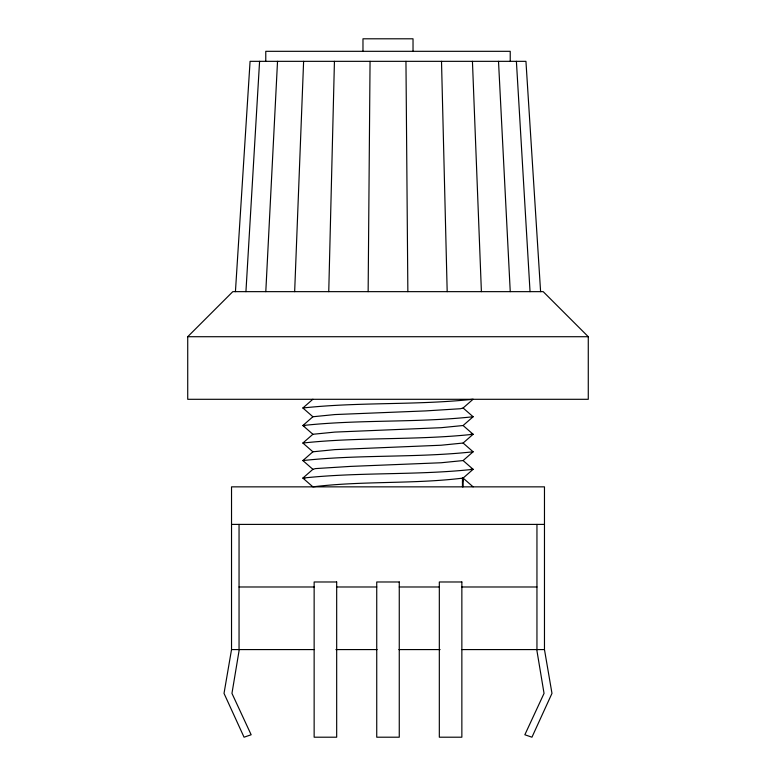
<?xml version="1.0" encoding="UTF-8"?>
<svg xmlns="http://www.w3.org/2000/svg" width="776" height="776" viewBox="0 0 776 776"><rect width="100%" height="100%" fill="white"/><g stroke="black" fill="none" stroke-linecap="round" stroke-linejoin="round"><path stroke-width="1.16" d="M368.144 291.65L370.055 61.333M328.752 291.65L334.437 61.333M294.657 291.65L303.61 61.333M265.799 291.65L277.527 61.333M245.934 291.65L259.582 61.333M235.429 291.65L250.076 61.333L525.944 61.333L540.6 291.65M462.467 482.303L463.107 478.084L473.118 469.325L463.107 460.566L441.108 462.758L350.451 466.405L315.454 468.597L312.893 469.325L302.882 478.084L312.893 486.853C362.605 480.713 413.395 484.234 463.107 478.084L473.118 486.853M536.953 524.401L536.953 650.831L544.044 693.385L524.848 734.765L531.948 737.2L551.978 693.385L544.471 649.58L544.471 486.853L231.529 486.853L231.529 649.58L224.021 693.385L244.052 737.2L251.152 734.765L231.956 693.385L239.047 650.831L239.047 524.401M187.724 336.716L232.81 291.65L543.19 291.65L588.276 336.716L588.276 399.3L187.724 399.3L187.724 336.716L588.276 336.716M302.882 407.992C359.307 401.842 416.693 405.373 473.118 399.233L463.107 407.992L460.546 408.719L425.549 410.911L334.892 414.559L312.893 416.751L302.882 407.992L312.893 399.233M312.893 416.751L302.882 425.52L312.893 434.279L334.892 432.087L441.108 427.702L463.107 425.52L473.118 416.751L463.107 407.992M463.107 425.52L473.118 434.279L463.107 443.038L441.108 445.23L334.892 449.614L312.893 451.797L302.882 443.038L312.893 434.279M312.893 469.325L302.882 460.566L312.893 451.797M463.107 460.566L473.118 451.797L463.107 443.038M302.882 443.038C359.307 436.888 416.693 440.428 473.118 434.279L471.187 433.794M473.118 416.751C416.693 422.901 359.307 419.37 302.882 425.52L304.813 426.005M302.882 460.566C359.307 454.416 416.693 457.947 473.118 451.797M231.529 524.401L544.471 524.401M239.047 586.986L314.144 586.986M336.677 586.986L376.738 586.986M399.262 586.986L439.323 586.986M461.856 586.986L536.953 586.986M231.529 649.58L314.125 649.58M335.921 649.58L377.097 649.58M398.903 649.58L440.079 649.58M461.875 649.58L544.471 649.58M471.187 468.84L473.118 469.325C416.693 475.475 359.307 471.944 302.882 478.084L304.813 478.579M516.399 61.333L530.037 291.65M498.512 61.333L510.249 291.65M472.438 61.333L481.401 291.65M441.505 61.333L447.18 291.65M405.955 61.333L407.856 291.65M510.23 61.333L510.23 51.313L265.77 51.313L265.77 61.333M463.107 486.853L463.107 478.084L462.467 477.909L462.467 486.853M413.026 51.313L413.026 38.8L362.974 38.8L362.974 51.313M336.677 581.981L314.144 581.981L314.144 737.2L336.677 737.2L336.677 581.981M399.262 581.981L376.738 581.981L376.738 737.2L399.262 737.2L399.262 581.981M461.856 581.981L439.323 581.981L439.323 737.2L461.856 737.2L461.856 581.981"/></g></svg>
